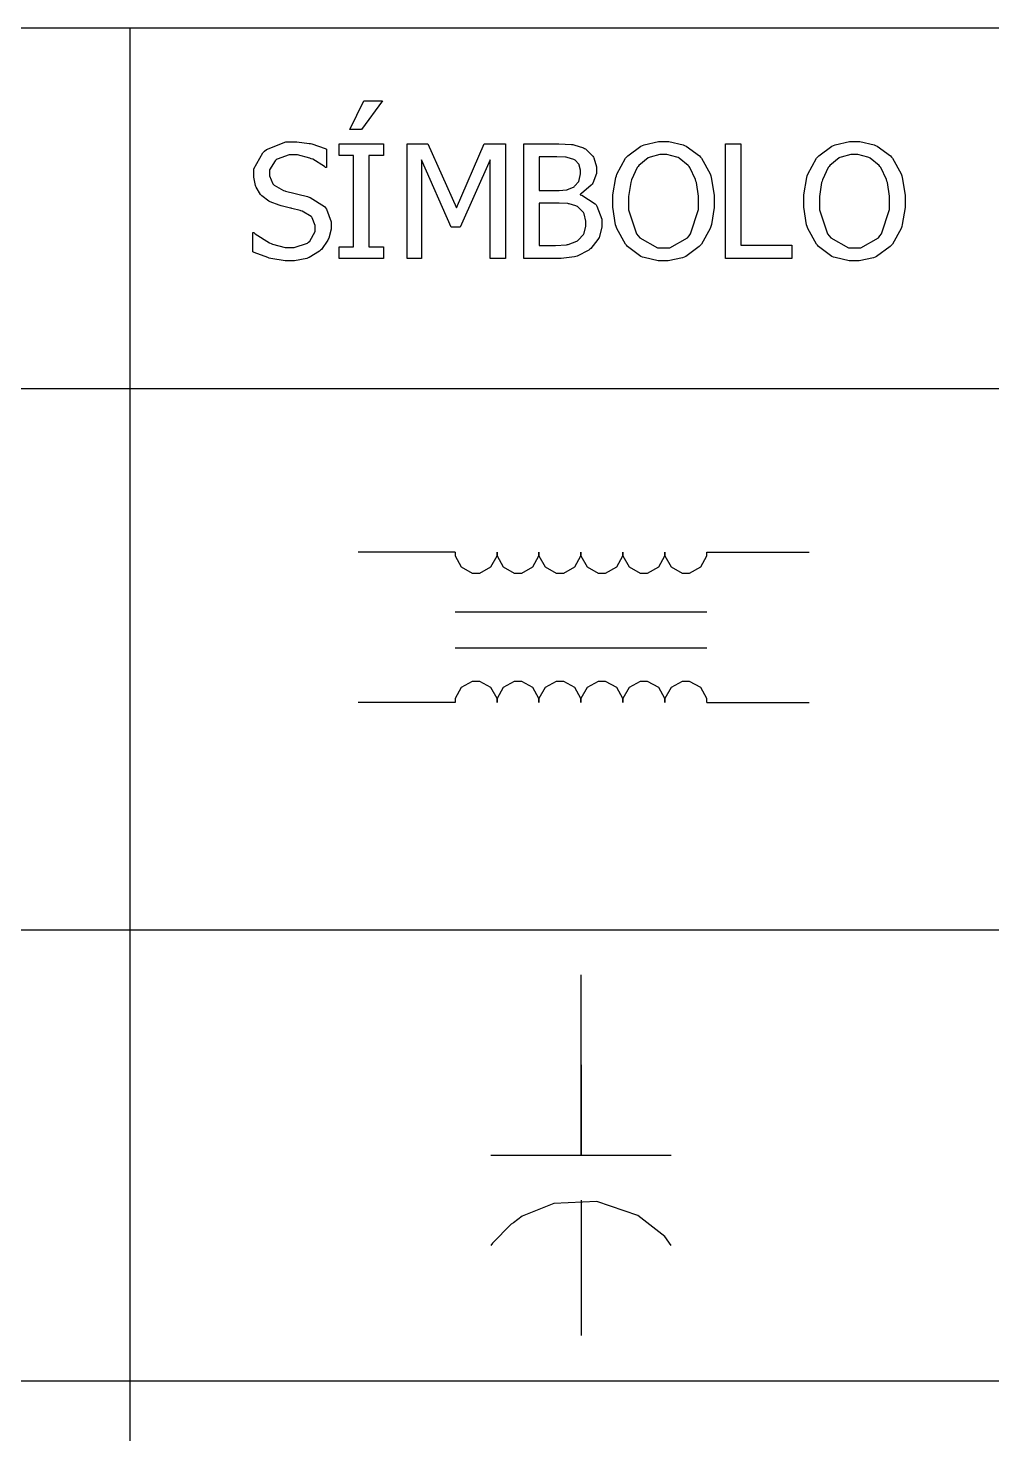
# Model space of a CAD drawing. Header units: millimetres. Extents: x 1974 to 2099, y 1386 to 1555.
# Drawn here: x 2076.695 to 2078.951, y 1486.577 to 1489.868 of the extents above; entities that cross this region are included whole.
import ezdxf

# ---------------------------------------------------------------- set-up
doc = ezdxf.new("R2010")
doc.units = ezdxf.units.MM
doc.layers.add('TEXTO', color=4, linetype='Continuous')

msp = doc.modelspace()

# ---------------------------------------------------------------- linework, layer by layer
at = {"layer": 'TEXTO', "color": 0}
for p, q in [((2098.7779, 1489.868), (2069.8934, 1489.868)), ((2076.9334, 1489.868), (2076.9334, 1472.9723)), ((2077.4484, 1489.6306), (2077.4807, 1489.6981)), ((2077.5245, 1489.6981), (2077.4752, 1489.6306)), ((2077.4807, 1489.6981), (2077.5245, 1489.6981)), ((2077.4807, 1489.6981), (2077.4807, 1489.6981)), ((2077.2527, 1489.5835), (2077.2983, 1489.602)), ((2077.2983, 1489.602), (2077.3135, 1489.602)), ((2077.3135, 1489.602), (2077.3241, 1489.602)), ((2077.3241, 1489.602), (2077.3527, 1489.5982)), ((2077.4752, 1489.6306), (2077.4484, 1489.6306)), ((2078.1369, 1489.5949), (2078.1709, 1489.6027)), ((2078.1709, 1489.6027), (2078.1823, 1489.6027)), ((2078.1823, 1489.6027), (2078.1947, 1489.6027)), ((2078.1947, 1489.6027), (2078.2281, 1489.5947)), ((2078.584, 1489.5949), (2078.618, 1489.6027)), ((2078.618, 1489.6027), (2078.6294, 1489.6027)), ((2078.6294, 1489.6027), (2078.6417, 1489.6027)), ((2078.6417, 1489.6027), (2078.6751, 1489.5947)), ((2077.2231, 1489.5388), (2077.2443, 1489.5762)), ((2077.2443, 1489.5762), (2077.2486, 1489.5799)), ((2077.2486, 1489.5799), (2077.2527, 1489.5835)), ((2077.3058, 1489.5711), (2077.2781, 1489.5614)), ((2077.3159, 1489.5711), (2077.3058, 1489.5711)), ((2077.3255, 1489.5711), (2077.3159, 1489.5711)), ((2077.3545, 1489.5638), (2077.3255, 1489.5711)), ((2077.3527, 1489.5982), (2077.3561, 1489.5975)), ((2077.3561, 1489.5975), (2077.3594, 1489.5968)), ((2077.3594, 1489.5968), (2077.3905, 1489.5861)), ((2077.3905, 1489.5861), (2077.3935, 1489.5847)), ((2077.3935, 1489.5847), (2077.3935, 1489.5419)), ((2077.4227, 1489.5697), (2077.4227, 1489.5971)), ((2077.4227, 1489.5971), (2077.5271, 1489.5971)), ((2077.457, 1489.5697), (2077.4227, 1489.5697)), ((2077.457, 1489.3558), (2077.457, 1489.5697)), ((2077.5271, 1489.5697), (2077.4927, 1489.5697)), ((2077.4927, 1489.5697), (2077.4927, 1489.3558)), ((2077.5271, 1489.5971), (2077.5271, 1489.5697)), ((2077.5821, 1489.3284), (2077.5821, 1489.5971)), ((2077.5821, 1489.5971), (2077.6309, 1489.5971)), ((2077.6309, 1489.5971), (2077.698, 1489.4475)), ((2077.698, 1489.4475), (2077.7628, 1489.5971)), ((2077.7628, 1489.5971), (2077.8124, 1489.5971)), ((2077.8124, 1489.5971), (2077.8124, 1489.3284)), ((2077.8124, 1489.5971), (2077.8124, 1489.5971)), ((2077.8554, 1489.3284), (2077.8554, 1489.5971)), ((2077.8554, 1489.5971), (2077.9267, 1489.5971)), ((2077.9267, 1489.5971), (2077.9374, 1489.5971)), ((2077.9374, 1489.5971), (2077.9673, 1489.5956)), ((2077.9673, 1489.5956), (2077.9697, 1489.5952)), ((2077.9697, 1489.5952), (2077.9721, 1489.5949)), ((2077.9721, 1489.5949), (2077.995, 1489.5875)), ((2077.995, 1489.5875), (2077.9972, 1489.5863)), ((2077.9972, 1489.5863), (2077.9997, 1489.585)), ((2077.9997, 1489.585), (2078.0172, 1489.5681)), ((2078.0959, 1489.5662), (2078.0984, 1489.5692)), ((2078.0984, 1489.5692), (2078.1296, 1489.5918)), ((2078.1296, 1489.5918), (2078.1333, 1489.5934)), ((2078.1333, 1489.5934), (2078.1369, 1489.5949)), ((2078.174, 1489.5718), (2078.1509, 1489.5662)), ((2078.1825, 1489.5718), (2078.174, 1489.5718)), ((2078.1903, 1489.5718), (2078.1825, 1489.5718)), ((2078.2137, 1489.566), (2078.1903, 1489.5718)), ((2078.2281, 1489.5947), (2078.2318, 1489.5931)), ((2078.2318, 1489.5931), (2078.2353, 1489.5916)), ((2078.2353, 1489.5916), (2078.2664, 1489.5691)), ((2078.2664, 1489.5691), (2078.2689, 1489.5662)), ((2078.3274, 1489.3284), (2078.3274, 1489.5971)), ((2078.3274, 1489.5971), (2078.3631, 1489.5971)), ((2078.3631, 1489.5971), (2078.3631, 1489.3602)), ((2078.5429, 1489.5662), (2078.5455, 1489.5692)), ((2078.5455, 1489.5692), (2078.5766, 1489.5918)), ((2078.5766, 1489.5918), (2078.5804, 1489.5934)), ((2078.5804, 1489.5934), (2078.584, 1489.5949)), ((2078.621, 1489.5718), (2078.5979, 1489.5662)), ((2078.6295, 1489.5718), (2078.621, 1489.5718)), ((2078.6373, 1489.5718), (2078.6295, 1489.5718)), ((2078.6608, 1489.566), (2078.6373, 1489.5718)), ((2078.6751, 1489.5947), (2078.6787, 1489.5931)), ((2078.6787, 1489.5931), (2078.6824, 1489.5916)), ((2078.6824, 1489.5916), (2078.7134, 1489.5691)), ((2078.7134, 1489.5691), (2078.716, 1489.5662)), ((2077.2231, 1489.5251), (2077.2231, 1489.5388)), ((2077.273, 1489.5576), (2077.2603, 1489.536)), ((2077.2603, 1489.536), (2077.2603, 1489.5288)), ((2077.2756, 1489.5595), (2077.273, 1489.5576)), ((2077.2781, 1489.5614), (2077.2756, 1489.5595)), ((2077.3579, 1489.5623), (2077.3545, 1489.5638)), ((2077.3612, 1489.5609), (2077.3579, 1489.5623)), ((2077.3886, 1489.5439), (2077.3612, 1489.5609)), ((2077.3908, 1489.5419), (2077.3886, 1489.5439)), ((2077.3935, 1489.5419), (2077.3908, 1489.5419)), ((2077.685, 1489.4023), (2077.6155, 1489.5599)), ((2077.6155, 1489.5599), (2077.6155, 1489.3284)), ((2077.7767, 1489.5599), (2077.7066, 1489.4023)), ((2077.7767, 1489.3284), (2077.7767, 1489.5599)), ((2077.9254, 1489.5666), (2077.8912, 1489.5666)), ((2077.8912, 1489.5666), (2077.8912, 1489.4879)), ((2077.9323, 1489.5666), (2077.9254, 1489.5666)), ((2077.953, 1489.5657), (2077.9323, 1489.5666)), ((2077.9548, 1489.5655), (2077.953, 1489.5657)), ((2077.9566, 1489.5654), (2077.9548, 1489.5655)), ((2077.9727, 1489.5604), (2077.9566, 1489.5654)), ((2077.9741, 1489.5595), (2077.9727, 1489.5604)), ((2077.9753, 1489.5588), (2077.9741, 1489.5595)), ((2077.984, 1489.5495), (2077.9753, 1489.5588)), ((2077.9846, 1489.5483), (2077.984, 1489.5495)), ((2077.9851, 1489.5471), (2077.9846, 1489.5483)), ((2077.9879, 1489.5357), (2077.9851, 1489.5471)), ((2077.9879, 1489.5314), (2077.9879, 1489.5357)), ((2078.0172, 1489.5681), (2078.0184, 1489.566)), ((2078.0184, 1489.566), (2078.0194, 1489.564)), ((2078.0194, 1489.564), (2078.0251, 1489.5433)), ((2078.0251, 1489.5433), (2078.0251, 1489.5364)), ((2078.0251, 1489.5364), (2078.0251, 1489.528)), ((2078.0733, 1489.5264), (2078.0933, 1489.5632)), ((2078.0933, 1489.5632), (2078.0959, 1489.5662)), ((2078.1209, 1489.5418), (2078.1073, 1489.5131)), ((2078.1227, 1489.544), (2078.1209, 1489.5418)), ((2078.1246, 1489.5464), (2078.1227, 1489.544)), ((2078.146, 1489.564), (2078.1246, 1489.5464)), ((2078.1484, 1489.565), (2078.146, 1489.564)), ((2078.1509, 1489.5662), (2078.1484, 1489.565)), ((2078.2163, 1489.5648), (2078.2137, 1489.566)), ((2078.2188, 1489.5638), (2078.2163, 1489.5648)), ((2078.2402, 1489.5463), (2078.2188, 1489.5638)), ((2078.242, 1489.544), (2078.2402, 1489.5463)), ((2078.2437, 1489.5418), (2078.242, 1489.544)), ((2078.2573, 1489.5134), (2078.2437, 1489.5418)), ((2078.2689, 1489.5662), (2078.2715, 1489.5633)), ((2078.2689, 1489.5662), (2078.2689, 1489.5662)), ((2078.2715, 1489.5633), (2078.2912, 1489.5267)), ((2078.5203, 1489.5264), (2078.5403, 1489.5632)), ((2078.5403, 1489.5632), (2078.5429, 1489.5662)), ((2078.5679, 1489.5418), (2078.5543, 1489.5131)), ((2078.5697, 1489.544), (2078.5679, 1489.5418)), ((2078.5717, 1489.5464), (2078.5697, 1489.544)), ((2078.5931, 1489.564), (2078.5717, 1489.5464)), ((2078.5954, 1489.565), (2078.5931, 1489.564)), ((2078.5979, 1489.5662), (2078.5954, 1489.565)), ((2078.6633, 1489.5648), (2078.6608, 1489.566)), ((2078.6658, 1489.5638), (2078.6633, 1489.5648)), ((2078.6872, 1489.5463), (2078.6658, 1489.5638)), ((2078.689, 1489.544), (2078.6872, 1489.5463)), ((2078.6908, 1489.5418), (2078.689, 1489.544)), ((2078.7044, 1489.5134), (2078.6908, 1489.5418)), ((2078.716, 1489.5662), (2078.7185, 1489.5633)), ((2078.716, 1489.5662), (2078.716, 1489.5662)), ((2078.7185, 1489.5633), (2078.7383, 1489.5267)), ((2077.2231, 1489.5187), (2077.2231, 1489.5251)), ((2077.2269, 1489.4995), (2077.2231, 1489.5187)), ((2077.2603, 1489.5288), (2077.2603, 1489.5221)), ((2077.2603, 1489.5221), (2077.2678, 1489.5033)), ((2077.2678, 1489.5033), (2077.2693, 1489.5016)), ((2077.9742, 1489.4976), (2077.9838, 1489.5091)), ((2077.9838, 1489.5091), (2077.9844, 1489.5105)), ((2077.9844, 1489.5105), (2077.9849, 1489.5119)), ((2077.9849, 1489.5119), (2077.9879, 1489.5265)), ((2077.9879, 1489.5265), (2077.9879, 1489.5314)), ((2077.9879, 1489.5314), (2077.9879, 1489.5314)), ((2078.0151, 1489.5026), (2078.0133, 1489.5001)), ((2078.0167, 1489.5051), (2078.0151, 1489.5026)), ((2078.0251, 1489.528), (2078.0167, 1489.5051)), ((2078.0636, 1489.4777), (2078.0705, 1489.5179)), ((2078.0705, 1489.5179), (2078.0719, 1489.5221)), ((2078.0719, 1489.5221), (2078.0733, 1489.5264)), ((2078.1055, 1489.5062), (2078.1007, 1489.4736)), ((2078.1064, 1489.5095), (2078.1055, 1489.5062)), ((2078.1073, 1489.5131), (2078.1064, 1489.5095)), ((2078.2582, 1489.5099), (2078.2573, 1489.5134)), ((2078.2592, 1489.5065), (2078.2582, 1489.5099)), ((2078.264, 1489.4746), (2078.2592, 1489.5065)), ((2078.2912, 1489.5267), (2078.2927, 1489.5224)), ((2078.2927, 1489.5224), (2078.2941, 1489.518)), ((2078.2941, 1489.518), (2078.3012, 1489.4766)), ((2078.5106, 1489.4777), (2078.5175, 1489.5179)), ((2078.5175, 1489.5179), (2078.5189, 1489.5221)), ((2078.5189, 1489.5221), (2078.5203, 1489.5264)), ((2078.5524, 1489.5062), (2078.5478, 1489.4736)), ((2078.5534, 1489.5095), (2078.5524, 1489.5062)), ((2078.5543, 1489.5131), (2078.5534, 1489.5095)), ((2078.7053, 1489.5099), (2078.7044, 1489.5134)), ((2078.7063, 1489.5065), (2078.7053, 1489.5099)), ((2078.711, 1489.4746), (2078.7063, 1489.5065)), ((2078.7383, 1489.5267), (2078.7398, 1489.5224)), ((2078.7398, 1489.5224), (2078.7411, 1489.518)), ((2078.7411, 1489.518), (2078.7483, 1489.4766)), ((2077.2277, 1489.4974), (2077.2269, 1489.4995)), ((2077.2285, 1489.4955), (2077.2277, 1489.4974)), ((2077.2391, 1489.4781), (2077.2285, 1489.4955)), ((2077.2406, 1489.4766), (2077.2391, 1489.4781)), ((2077.2419, 1489.4751), (2077.2406, 1489.4766)), ((2077.2583, 1489.4629), (2077.2419, 1489.4751)), ((2077.2693, 1489.5016), (2077.2708, 1489.5)), ((2077.2708, 1489.5), (2077.2926, 1489.4876)), ((2077.2926, 1489.4876), (2077.2955, 1489.4869)), ((2077.2955, 1489.4869), (2077.2973, 1489.4864)), ((2077.2973, 1489.4864), (2077.3204, 1489.4805)), ((2077.3204, 1489.4805), (2077.3232, 1489.4798)), ((2077.3232, 1489.4798), (2077.326, 1489.4793)), ((2077.326, 1489.4793), (2077.3487, 1489.4734)), ((2077.3487, 1489.4734), (2077.3505, 1489.4728)), ((2077.3505, 1489.4728), (2077.3551, 1489.4715)), ((2077.3551, 1489.4715), (2077.3889, 1489.4501)), ((2077.8912, 1489.4879), (2077.9317, 1489.4879)), ((2077.9317, 1489.4879), (2077.9378, 1489.4879)), ((2077.9378, 1489.4879), (2077.9551, 1489.4893)), ((2077.9551, 1489.4893), (2077.9564, 1489.4897)), ((2077.9564, 1489.4897), (2077.9577, 1489.49)), ((2077.9577, 1489.49), (2077.9714, 1489.4959)), ((2077.9714, 1489.4959), (2077.9728, 1489.4967)), ((2077.9728, 1489.4967), (2077.9742, 1489.4976)), ((2077.9902, 1489.4805), (2077.9873, 1489.4791)), ((2077.9873, 1489.4791), (2077.9873, 1489.4777)), ((2077.9873, 1489.4777), (2077.9913, 1489.4766)), ((2078.0133, 1489.5001), (2077.9902, 1489.4805)), ((2077.9913, 1489.4766), (2078.0222, 1489.4568)), ((2078.0636, 1489.4627), (2078.0636, 1489.4777)), ((2078.1007, 1489.4736), (2078.1007, 1489.4627)), ((2078.264, 1489.4627), (2078.264, 1489.4746)), ((2078.3012, 1489.4766), (2078.3012, 1489.4627)), ((2078.5106, 1489.4627), (2078.5106, 1489.4777)), ((2078.5478, 1489.4736), (2078.5478, 1489.4627)), ((2078.711, 1489.4627), (2078.711, 1489.4746)), ((2078.7483, 1489.4766), (2078.7483, 1489.4627)), ((2077.2601, 1489.462), (2077.2583, 1489.4629)), ((2077.2619, 1489.461), (2077.2601, 1489.462)), ((2077.2827, 1489.4534), (2077.2619, 1489.461)), ((2077.285, 1489.4527), (2077.2827, 1489.4534)), ((2077.2876, 1489.4521), (2077.285, 1489.4527)), ((2077.3091, 1489.4467), (2077.2876, 1489.4521)), ((2077.3109, 1489.4464), (2077.3091, 1489.4467)), ((2077.3125, 1489.446), (2077.3109, 1489.4464)), ((2077.3314, 1489.4412), (2077.3125, 1489.446)), ((2077.3335, 1489.4405), (2077.3314, 1489.4412)), ((2077.3363, 1489.4397), (2077.3335, 1489.4405)), ((2077.3574, 1489.4272), (2077.3363, 1489.4397)), ((2077.3889, 1489.4501), (2077.391, 1489.4472)), ((2077.391, 1489.4472), (2077.3932, 1489.4444)), ((2077.3932, 1489.4444), (2077.404, 1489.4148)), ((2077.9317, 1489.4582), (2077.8912, 1489.4582)), ((2077.8912, 1489.4582), (2077.8912, 1489.3589)), ((2077.9383, 1489.4582), (2077.9317, 1489.4582)), ((2077.9584, 1489.4572), (2077.9383, 1489.4582)), ((2077.9602, 1489.4569), (2077.9584, 1489.4572)), ((2077.9618, 1489.4567), (2077.9602, 1489.4569)), ((2077.9772, 1489.4518), (2077.9618, 1489.4567)), ((2077.9787, 1489.451), (2077.9772, 1489.4518)), ((2077.9808, 1489.45), (2077.9787, 1489.451)), ((2077.9954, 1489.436), (2077.9808, 1489.45)), ((2078.0222, 1489.4568), (2078.0244, 1489.4539)), ((2078.0244, 1489.4539), (2078.0266, 1489.451)), ((2078.0266, 1489.451), (2078.0377, 1489.421)), ((2078.0636, 1489.449), (2078.0636, 1489.4627)), ((2078.0703, 1489.4077), (2078.0636, 1489.449)), ((2078.1007, 1489.4627), (2078.1007, 1489.4425)), ((2078.1007, 1489.4425), (2078.1192, 1489.3864)), ((2078.2457, 1489.3864), (2078.264, 1489.4436)), ((2078.264, 1489.4436), (2078.264, 1489.4627)), ((2078.264, 1489.4627), (2078.264, 1489.4627)), ((2078.3012, 1489.4479), (2078.2943, 1489.4081)), ((2078.3012, 1489.4627), (2078.3012, 1489.4479)), ((2078.5106, 1489.449), (2078.5106, 1489.4627)), ((2078.5174, 1489.4077), (2078.5106, 1489.449)), ((2078.5478, 1489.4627), (2078.5478, 1489.4425)), ((2078.5478, 1489.4425), (2078.5662, 1489.3864)), ((2078.6926, 1489.3864), (2078.711, 1489.4436)), ((2078.711, 1489.4436), (2078.711, 1489.4627)), ((2078.711, 1489.4627), (2078.711, 1489.4627)), ((2078.7483, 1489.4479), (2078.7413, 1489.4081)), ((2078.7483, 1489.4627), (2078.7483, 1489.4479)), ((2077.3588, 1489.4254), (2077.3574, 1489.4272)), ((2077.36, 1489.4238), (2077.3588, 1489.4254)), ((2077.3667, 1489.4059), (2077.36, 1489.4238)), ((2077.3667, 1489.3994), (2077.3667, 1489.4059)), ((2077.404, 1489.4148), (2077.404, 1489.4049)), ((2077.404, 1489.4049), (2077.404, 1489.3971)), ((2077.9961, 1489.4344), (2077.9954, 1489.436)), ((2077.9968, 1489.4328), (2077.9961, 1489.4344)), ((2077.9966, 1489.3878), (2078.0005, 1489.4041)), ((2078.0005, 1489.4157), (2077.9968, 1489.4328)), ((2078.0005, 1489.4094), (2078.0005, 1489.4157)), ((2078.0005, 1489.4041), (2078.0005, 1489.4094)), ((2078.0005, 1489.4094), (2078.0005, 1489.4094)), ((2078.0377, 1489.421), (2078.0377, 1489.4109)), ((2078.0377, 1489.4109), (2078.0377, 1489.402)), ((2078.0377, 1489.4109), (2078.0377, 1489.4109)), ((2078.0718, 1489.4034), (2078.0703, 1489.4077)), ((2078.2943, 1489.4081), (2078.2929, 1489.4036)), ((2078.5189, 1489.4034), (2078.5174, 1489.4077)), ((2078.7413, 1489.4081), (2078.74, 1489.4036)), ((2077.2211, 1489.3445), (2077.2211, 1489.3892)), ((2077.2211, 1489.3892), (2077.2236, 1489.3892)), ((2077.2236, 1489.3892), (2077.2265, 1489.3864)), ((2077.2265, 1489.3864), (2077.2599, 1489.365)), ((2077.3541, 1489.3689), (2077.3667, 1489.3918)), ((2077.3667, 1489.3918), (2077.3667, 1489.3994)), ((2077.3964, 1489.3713), (2077.3815, 1489.3497)), ((2077.3974, 1489.3738), (2077.3964, 1489.3713)), ((2077.3985, 1489.3764), (2077.3974, 1489.3738)), ((2077.404, 1489.3971), (2077.3985, 1489.3764)), ((2077.7066, 1489.4023), (2077.685, 1489.4023)), ((2077.981, 1489.3702), (2077.9827, 1489.3714)), ((2077.9827, 1489.3714), (2077.995, 1489.3848)), ((2077.995, 1489.3848), (2077.9958, 1489.3863)), ((2077.9958, 1489.3863), (2077.9966, 1489.3878)), ((2078.0288, 1489.373), (2078.0118, 1489.3519)), ((2078.0301, 1489.3755), (2078.0288, 1489.373)), ((2078.0313, 1489.3781), (2078.0301, 1489.3755)), ((2078.0377, 1489.402), (2078.0313, 1489.3781)), ((2078.0731, 1489.3992), (2078.0718, 1489.4034)), ((2078.0931, 1489.3625), (2078.0731, 1489.3992)), ((2078.1192, 1489.3864), (2078.1229, 1489.3817)), ((2078.1229, 1489.3817), (2078.1267, 1489.3771)), ((2078.1267, 1489.3771), (2078.1685, 1489.3536)), ((2078.1973, 1489.3536), (2078.2383, 1489.3771)), ((2078.2383, 1489.3771), (2078.242, 1489.3817)), ((2078.242, 1489.3817), (2078.2457, 1489.3864)), ((2078.2915, 1489.3992), (2078.2715, 1489.3625)), ((2078.2929, 1489.4036), (2078.2915, 1489.3992)), ((2078.5202, 1489.3992), (2078.5189, 1489.4034)), ((2078.5401, 1489.3625), (2078.5202, 1489.3992)), ((2078.5662, 1489.3864), (2078.57, 1489.3817)), ((2078.57, 1489.3817), (2078.5737, 1489.3771)), ((2078.5737, 1489.3771), (2078.6156, 1489.3536)), ((2078.6444, 1489.3536), (2078.6852, 1489.3771)), ((2078.6852, 1489.3771), (2078.6889, 1489.3817)), ((2078.6889, 1489.3817), (2078.6926, 1489.3864)), ((2078.7385, 1489.3992), (2078.7185, 1489.3625)), ((2078.74, 1489.4036), (2078.7385, 1489.3992)), ((2077.2241, 1489.343), (2077.2211, 1489.3445)), ((2077.2562, 1489.3307), (2077.2241, 1489.343)), ((2077.2599, 1489.365), (2077.2637, 1489.3635)), ((2077.2637, 1489.3635), (2077.2673, 1489.362)), ((2077.2673, 1489.362), (2077.2969, 1489.3543)), ((2077.2969, 1489.3543), (2077.3068, 1489.3543)), ((2077.3068, 1489.3543), (2077.318, 1489.3543)), ((2077.318, 1489.3543), (2077.3491, 1489.3647)), ((2077.3491, 1489.3647), (2077.3516, 1489.3668)), ((2077.3516, 1489.3668), (2077.3541, 1489.3689)), ((2077.3773, 1489.3459), (2077.353, 1489.3309)), ((2077.3795, 1489.3478), (2077.3773, 1489.3459)), ((2077.3815, 1489.3497), (2077.3795, 1489.3478)), ((2077.4227, 1489.3284), (2077.4227, 1489.3558)), ((2077.4227, 1489.3558), (2077.457, 1489.3558)), ((2077.4927, 1489.3558), (2077.5271, 1489.3558)), ((2077.5271, 1489.3558), (2077.5271, 1489.3284)), ((2077.5271, 1489.3558), (2077.5271, 1489.3558)), ((2077.8912, 1489.3589), (2077.9202, 1489.3589)), ((2077.9202, 1489.3589), (2077.9294, 1489.3589)), ((2077.9294, 1489.3589), (2077.9549, 1489.3607)), ((2077.9549, 1489.3607), (2077.9572, 1489.361)), ((2077.9572, 1489.361), (2077.9595, 1489.3614)), ((2077.9595, 1489.3614), (2077.9792, 1489.3691)), ((2077.9792, 1489.3691), (2077.981, 1489.3702)), ((2078.0072, 1489.3483), (2077.98, 1489.3342)), ((2078.0097, 1489.3502), (2078.0072, 1489.3483)), ((2078.0118, 1489.3519), (2078.0097, 1489.3502)), ((2078.0957, 1489.3595), (2078.0931, 1489.3625)), ((2078.0983, 1489.3565), (2078.0957, 1489.3595)), ((2078.1295, 1489.3335), (2078.0983, 1489.3565)), ((2078.1685, 1489.3536), (2078.1825, 1489.3536)), ((2078.1825, 1489.3536), (2078.1973, 1489.3536)), ((2078.2661, 1489.3564), (2078.2342, 1489.3333)), ((2078.2689, 1489.3595), (2078.2661, 1489.3564)), ((2078.2715, 1489.3625), (2078.2689, 1489.3595)), ((2078.3631, 1489.3602), (2078.483, 1489.3602)), ((2078.483, 1489.3602), (2078.483, 1489.3284)), ((2078.483, 1489.3602), (2078.483, 1489.3602)), ((2078.5427, 1489.3595), (2078.5401, 1489.3625)), ((2078.5453, 1489.3565), (2078.5427, 1489.3595)), ((2078.5766, 1489.3335), (2078.5453, 1489.3565)), ((2078.6156, 1489.3536), (2078.6295, 1489.3536)), ((2078.6295, 1489.3536), (2078.6444, 1489.3536)), ((2078.7132, 1489.3564), (2078.6812, 1489.3333)), ((2078.716, 1489.3595), (2078.7132, 1489.3564)), ((2078.7185, 1489.3625), (2078.716, 1489.3595)), ((2077.2596, 1489.3296), (2077.2562, 1489.3307)), ((2077.263, 1489.3286), (2077.2596, 1489.3296)), ((2077.2968, 1489.3235), (2077.263, 1489.3286)), ((2077.3094, 1489.3235), (2077.2968, 1489.3235)), ((2077.3189, 1489.3235), (2077.3094, 1489.3235)), ((2077.3094, 1489.3235), (2077.3094, 1489.3235)), ((2077.3475, 1489.3288), (2077.3189, 1489.3235)), ((2077.3502, 1489.3298), (2077.3475, 1489.3288)), ((2077.353, 1489.3309), (2077.3502, 1489.3298)), ((2077.5271, 1489.3284), (2077.4227, 1489.3284)), ((2077.6155, 1489.3284), (2077.5821, 1489.3284)), ((2077.8124, 1489.3284), (2077.7767, 1489.3284)), ((2077.9325, 1489.3284), (2077.8554, 1489.3284)), ((2077.9429, 1489.3284), (2077.9325, 1489.3284)), ((2077.9743, 1489.3326), (2077.9429, 1489.3284)), ((2077.9772, 1489.3334), (2077.9743, 1489.3326)), ((2077.98, 1489.3342), (2077.9772, 1489.3334)), ((2078.1332, 1489.332), (2078.1295, 1489.3335)), ((2078.1368, 1489.3306), (2078.1332, 1489.332)), ((2078.17, 1489.3228), (2078.1368, 1489.3306)), ((2078.1823, 1489.3228), (2078.17, 1489.3228)), ((2078.1934, 1489.3228), (2078.1823, 1489.3228)), ((2078.2268, 1489.3302), (2078.1934, 1489.3228)), ((2078.2305, 1489.3317), (2078.2268, 1489.3302)), ((2078.2342, 1489.3333), (2078.2305, 1489.3317)), ((2078.483, 1489.3284), (2078.3274, 1489.3284)), ((2078.5802, 1489.332), (2078.5766, 1489.3335)), ((2078.5838, 1489.3306), (2078.5802, 1489.332)), ((2078.6171, 1489.3228), (2078.5838, 1489.3306)), ((2078.6294, 1489.3228), (2078.6171, 1489.3228)), ((2078.6404, 1489.3228), (2078.6294, 1489.3228)), ((2078.6739, 1489.3302), (2078.6404, 1489.3228)), ((2078.6775, 1489.3317), (2078.6739, 1489.3302)), ((2078.6812, 1489.3333), (2078.6775, 1489.3317)), ((2098.7779, 1489.0232), (2069.8934, 1489.0232)), ((2077.6943, 1488.6413), (2077.4676, 1488.6413)), ((2077.6943, 1488.6413), (2077.6943, 1488.6326)), ((2077.6943, 1488.6326), (2077.7087, 1488.6065)), ((2077.7782, 1488.6065), (2077.7926, 1488.6326)), ((2077.7926, 1488.6413), (2077.7926, 1488.6326)), ((2077.7926, 1488.6326), (2077.7926, 1488.6413)), ((2077.7926, 1488.6326), (2077.807, 1488.6065)), ((2077.8764, 1488.6065), (2077.8907, 1488.6326)), ((2077.8907, 1488.6326), (2077.8907, 1488.6413)), ((2077.8907, 1488.6413), (2077.8907, 1488.6326)), ((2077.8907, 1488.6326), (2077.9052, 1488.6065)), ((2077.9746, 1488.6065), (2077.989, 1488.6326)), ((2077.989, 1488.6326), (2077.989, 1488.6413)), ((2077.989, 1488.6413), (2077.989, 1488.6326)), ((2077.989, 1488.6326), (2078.0035, 1488.6065)), ((2078.0729, 1488.6065), (2078.0874, 1488.6326)), ((2078.0874, 1488.6413), (2078.0874, 1488.6326)), ((2078.0874, 1488.6326), (2078.0874, 1488.6413)), ((2078.0874, 1488.6326), (2078.1017, 1488.6065)), ((2078.1711, 1488.6065), (2078.1855, 1488.6326)), ((2078.1855, 1488.6326), (2078.1855, 1488.6413)), ((2078.1855, 1488.6413), (2078.1855, 1488.6326)), ((2078.1855, 1488.6326), (2078.1999, 1488.6065)), ((2078.2694, 1488.6065), (2078.2838, 1488.6326)), ((2078.2838, 1488.6413), (2078.5236, 1488.6413)), ((2078.2838, 1488.6326), (2078.2838, 1488.6413)), ((2077.7087, 1488.6065), (2077.7347, 1488.5922)), ((2077.7347, 1488.5922), (2077.7434, 1488.5922)), ((2077.7434, 1488.5922), (2077.7521, 1488.5922)), ((2077.7521, 1488.5922), (2077.7782, 1488.6065)), ((2077.807, 1488.6065), (2077.8329, 1488.5922)), ((2077.8329, 1488.5922), (2077.8417, 1488.5922)), ((2077.8417, 1488.5922), (2077.8503, 1488.5922)), ((2077.8503, 1488.5922), (2077.8764, 1488.6065)), ((2077.9052, 1488.6065), (2077.9312, 1488.5922)), ((2077.9312, 1488.5922), (2077.94, 1488.5922)), ((2077.94, 1488.5922), (2077.9486, 1488.5922)), ((2077.9486, 1488.5922), (2077.9746, 1488.6065)), ((2078.0035, 1488.6065), (2078.0294, 1488.5922)), ((2078.0294, 1488.5922), (2078.0382, 1488.5922)), ((2078.0382, 1488.5922), (2078.0468, 1488.5922)), ((2078.0468, 1488.5922), (2078.0729, 1488.6065)), ((2078.1017, 1488.6065), (2078.1277, 1488.5922)), ((2078.1277, 1488.5922), (2078.1364, 1488.5922)), ((2078.1364, 1488.5922), (2078.145, 1488.5922)), ((2078.145, 1488.5922), (2078.1711, 1488.6065)), ((2078.1999, 1488.6065), (2078.226, 1488.5922)), ((2078.226, 1488.5922), (2078.2347, 1488.5922)), ((2078.2347, 1488.5922), (2078.2433, 1488.5922)), ((2078.2433, 1488.5922), (2078.2694, 1488.6065)), ((2078.284, 1488.5005), (2077.6946, 1488.5005)), ((2078.284, 1488.4163), (2077.6946, 1488.4163)), ((2077.7087, 1488.324), (2077.6943, 1488.298)), ((2077.7347, 1488.3384), (2077.7087, 1488.324)), ((2077.7434, 1488.3384), (2077.7347, 1488.3384)), ((2077.7521, 1488.3384), (2077.7434, 1488.3384)), ((2077.7782, 1488.324), (2077.7521, 1488.3384)), ((2077.7926, 1488.298), (2077.7782, 1488.324)), ((2077.807, 1488.324), (2077.7926, 1488.298)), ((2077.8329, 1488.3384), (2077.807, 1488.324)), ((2077.8417, 1488.3384), (2077.8329, 1488.3384)), ((2077.8503, 1488.3384), (2077.8417, 1488.3384)), ((2077.8764, 1488.324), (2077.8503, 1488.3384)), ((2077.8907, 1488.298), (2077.8764, 1488.324)), ((2077.9052, 1488.324), (2077.8907, 1488.298)), ((2077.9312, 1488.3384), (2077.9052, 1488.324)), ((2077.94, 1488.3384), (2077.9312, 1488.3384)), ((2077.9486, 1488.3384), (2077.94, 1488.3384)), ((2077.9746, 1488.324), (2077.9486, 1488.3384)), ((2077.989, 1488.298), (2077.9746, 1488.324)), ((2078.0035, 1488.324), (2077.989, 1488.298)), ((2078.0294, 1488.3384), (2078.0035, 1488.324)), ((2078.0382, 1488.3384), (2078.0294, 1488.3384)), ((2078.0468, 1488.3384), (2078.0382, 1488.3384)), ((2078.0729, 1488.324), (2078.0468, 1488.3384)), ((2078.0874, 1488.298), (2078.0729, 1488.324)), ((2078.1017, 1488.324), (2078.0874, 1488.298)), ((2078.1277, 1488.3384), (2078.1017, 1488.324)), ((2078.1364, 1488.3384), (2078.1277, 1488.3384)), ((2078.145, 1488.3384), (2078.1364, 1488.3384)), ((2078.1711, 1488.324), (2078.145, 1488.3384)), ((2078.1855, 1488.298), (2078.1711, 1488.324)), ((2078.1999, 1488.324), (2078.1855, 1488.298)), ((2078.226, 1488.3384), (2078.1999, 1488.324)), ((2078.2347, 1488.3384), (2078.226, 1488.3384)), ((2078.2433, 1488.3384), (2078.2347, 1488.3384)), ((2078.2694, 1488.324), (2078.2433, 1488.3384)), ((2078.2838, 1488.298), (2078.2694, 1488.324)), ((2077.6943, 1488.2893), (2077.4676, 1488.2893)), ((2077.6943, 1488.298), (2077.6943, 1488.2893)), ((2077.7926, 1488.298), (2077.7926, 1488.2893)), ((2077.7926, 1488.2893), (2077.7926, 1488.298)), ((2077.8907, 1488.2893), (2077.8907, 1488.298)), ((2077.8907, 1488.298), (2077.8907, 1488.2893)), ((2077.989, 1488.2893), (2077.989, 1488.298)), ((2077.989, 1488.298), (2077.989, 1488.2893)), ((2078.0874, 1488.298), (2078.0874, 1488.2893)), ((2078.0874, 1488.2893), (2078.0874, 1488.298)), ((2078.1855, 1488.2893), (2078.1855, 1488.298)), ((2078.1855, 1488.298), (2078.1855, 1488.2893)), ((2078.2838, 1488.2893), (2078.2838, 1488.298)), ((2078.2838, 1488.2893), (2078.5236, 1488.2893)), ((2098.7779, 1487.756), (2069.8934, 1487.756)), ((2077.9894, 1487.2291), (2077.9894, 1487.6515)), ((2077.9894, 1487.4403), (2077.9894, 1487.2291)), ((2077.7782, 1487.2291), (2078.2006, 1487.2291)), ((2077.9255, 1487.1159), (2077.8514, 1487.0862)), ((2078.0266, 1487.1209), (2077.9255, 1487.1159)), ((2077.9894, 1487.1235), (2077.9894, 1486.8067)), ((2078.1223, 1487.0878), (2078.0266, 1487.1209)), ((2077.8259, 1487.0672), (2077.7818, 1487.023)), ((2077.8309, 1487.0708), (2077.8259, 1487.0672)), ((2077.8514, 1487.0862), (2077.8309, 1487.0708)), ((2078.1852, 1487.0385), (2078.1223, 1487.0878)), ((2078.2006, 1487.0179), (2078.1852, 1487.0385)), ((2077.7818, 1487.023), (2077.7782, 1487.0179)), ((2098.7779, 1486.7), (2069.8934, 1486.7))]:
    msp.add_line(p, q, dxfattribs=at)

doc.saveas('drawing.dxf')
